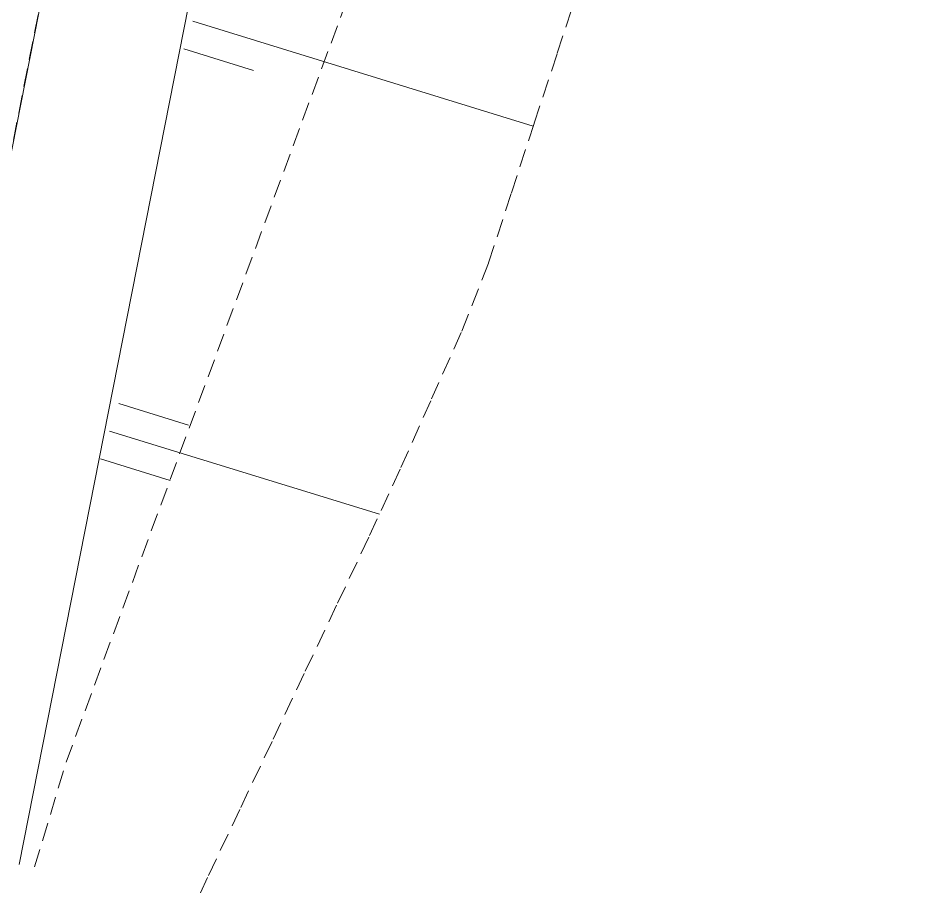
# Model space of a CAD drawing. Header units: metres. Extents: x 268878 to 269469, y 6087458 to 6088814.
# Drawn here: x 269154.34 to 269166.74, y 6087896.07 to 6087908.05 of the extents above; entities that cross this region are included whole.
import ezdxf

# ---------------------------------------------------------------- set-up
doc = ezdxf.new("R2010")
doc.units = ezdxf.units.M
doc.linetypes.add('DASHED2', pattern=[0.375, 0.25, -0.125])
doc.layers.add('Cadastre Developer_SP_NEW', color=2, linetype='Continuous', lineweight=5)

msp = doc.modelspace()

# ---------------------------------------------------------------- linework, layer by layer
at = {"layer": 'Cadastre Developer_SP_NEW', "color": 251, "linetype": 'DASHED2', "lineweight": 0}
msp.add_line((269158.67498, 6087928.7023), (269152.37538, 6087896.767), dxfattribs=at)
at = {"layer": 'Cadastre Developer_SP_NEW', "color": 251, "linetype": 'Continuous', "lineweight": 0}
for p, q in [((269156.73323, 6087908.01111), (269161.39842, 6087906.57477)), ((269156.6074, 6087907.63132), (269157.56334, 6087907.337)), ((269155.71668, 6087902.77318), (269156.67263, 6087902.47886)), ((269155.59085, 6087902.3934), (269159.28798, 6087901.25511)), ((269155.46502, 6087902.01361), (269156.42097, 6087901.71929))]:
    msp.add_line(p, q, dxfattribs=at)
for points in [[(269159.0933, 6087930.82289, 0), (269152.37538, 6087896.767, 0)], [(269154.35285, 6087896.45741, 0), (269161.05548, 6087930.43583, 0)]]:
    msp.add_polyline3d(points, dxfattribs=at)
at = {"layer": 'Cadastre Developer_SP_NEW', "color": 251, "linetype": 'DASHED2', "lineweight": 0}
for points in [[(269154.56249, 6087896.42459, 0), (269154.99468, 6087897.85996, 0), (269160.21808, 6087912.03351, 0), (269166.73806, 6087920.61535, 0)], [(269162.03632, 6087908.52388, 0), (269161.72297, 6087907.56642, 0), (269161.40961, 6087906.60897, 0), (269161.09626, 6087905.65151, 0), (269160.7829, 6087904.69405, 0), (269160.41066, 6087903.74821, 0), (269159.99192, 6087902.81154, 0), (269159.57319, 6087901.87487, 0), (269159.14317, 6087900.94043, 0), (269158.70131, 6087900.00832, 0), (269158.25945, 6087899.07621, 0), (269157.81759, 6087898.1441, 0), (269157.37573, 6087897.21199, 0), (269156.93386, 6087896.27989, 0), (269156.83777, 6087896.06838, 0)]]:
    msp.add_polyline3d(points, dxfattribs=at)

doc.saveas('drawing.dxf')
